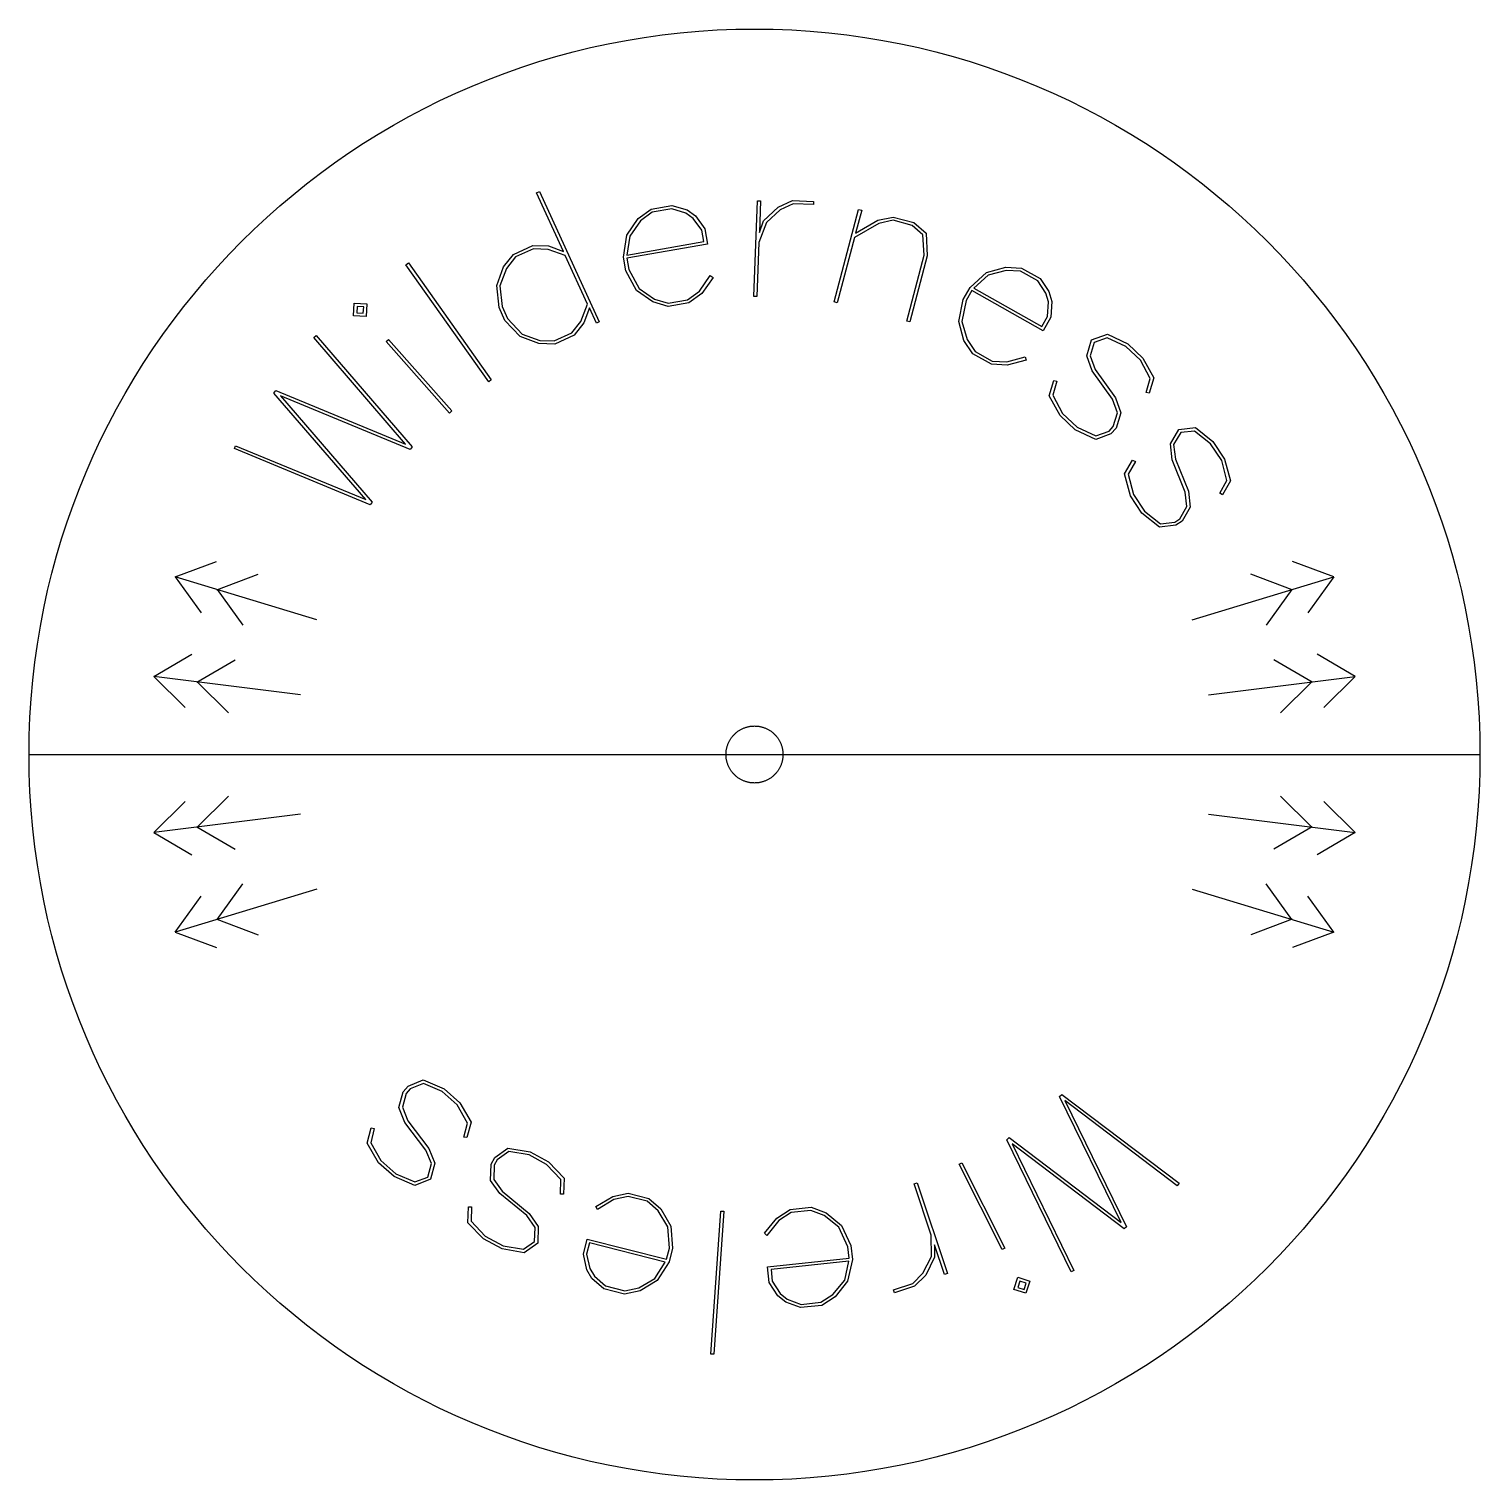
# Model space of a CAD drawing. Extents: x -395 to 418, y -217 to 240.
# Drawn here: x -114.6 to -30.6, y -121 to -37 of the extents above; entities that cross this region are included whole.
import ezdxf

# ---------------------------------------------------------------- set-up
doc = ezdxf.new("R2010")
doc.units = 0
doc.layers.add('DEFAULT', color=7, linetype='CONTINUOUS')

msp = doc.modelspace()

# ---------------------------------------------------------------- linework, layer by layer
at = {"layer": 'DEFAULT', "color": 5}
for p, q in [((-81.054, -37.85), (-80.024, -37.653)), ((-80.024, -37.653), (-78.986, -37.481)), ((-78.986, -37.481), (-77.939, -37.334)), ((-77.939, -37.334), (-76.884, -37.214)), ((-76.884, -37.214), (-75.821, -37.119)), ((-75.821, -37.119), (-74.751, -37.052)), ((-74.751, -37.052), (-73.674, -37.011)), ((-73.674, -37.011), (-72.59, -36.997)), ((-72.59, -36.997), (-71.505, -37.011)), ((-71.505, -37.011), (-70.428, -37.052)), ((-70.428, -37.052), (-69.358, -37.119)), ((-69.358, -37.119), (-68.295, -37.214)), ((-68.295, -37.214), (-67.24, -37.334)), ((-67.24, -37.334), (-66.193, -37.481)), ((-66.193, -37.481), (-65.155, -37.653)), ((-65.155, -37.653), (-64.125, -37.85)), ((-85.079, -38.885), (-84.088, -38.59)), ((-84.088, -38.59), (-83.086, -38.319)), ((-83.086, -38.319), (-82.075, -38.072)), ((-82.075, -38.072), (-81.054, -37.85)), ((-64.125, -37.85), (-63.104, -38.072)), ((-63.104, -38.072), (-62.093, -38.319)), ((-62.093, -38.319), (-61.091, -38.59)), ((-61.091, -38.59), (-60.1, -38.885)), ((-87.031, -39.546), (-86.06, -39.204)), ((-86.06, -39.204), (-85.079, -38.885)), ((-60.1, -38.885), (-59.119, -39.204)), ((-59.119, -39.204), (-58.149, -39.546)), ((-89.874, -40.707), (-88.938, -40.298)), ((-88.938, -40.298), (-87.99, -39.91)), ((-87.99, -39.91), (-87.031, -39.546)), ((-58.149, -39.546), (-57.189, -39.91)), ((-57.189, -39.91), (-56.241, -40.298)), ((-56.241, -40.298), (-55.305, -40.707)), ((-91.71, -41.592), (-90.798, -41.139)), ((-90.798, -41.139), (-89.874, -40.707)), ((-55.305, -40.707), (-54.381, -41.139)), ((-54.381, -41.139), (-53.469, -41.592)), ((-92.609, -42.066), (-91.71, -41.592)), ((-53.469, -41.592), (-52.57, -42.066)), ((-94.368, -43.077), (-93.495, -42.561)), ((-93.495, -42.561), (-92.609, -42.066)), ((-52.57, -42.066), (-51.684, -42.561)), ((-51.684, -42.561), (-50.811, -43.077)), ((-96.072, -44.17), (-95.227, -43.614)), ((-95.227, -43.614), (-94.368, -43.077)), ((-50.811, -43.077), (-49.952, -43.614)), ((-49.952, -43.614), (-49.107, -44.17)), ((-96.903, -44.746), (-96.072, -44.17)), ((-49.107, -44.17), (-48.276, -44.746)), ((-98.52, -45.955), (-97.719, -45.341)), ((-97.719, -45.341), (-96.903, -44.746)), ((-48.276, -44.746), (-47.46, -45.341)), ((-47.46, -45.341), (-46.659, -45.955)), ((-99.305, -46.588), (-98.52, -45.955)), ((-46.659, -45.955), (-45.874, -46.588)), ((-100.075, -47.239), (-99.305, -46.588)), ((-45.874, -46.588), (-45.104, -47.239)), ((-100.829, -47.908), (-100.075, -47.239)), ((-45.104, -47.239), (-44.35, -47.908)), ((-102.288, -49.298), (-101.567, -48.594)), ((-101.567, -48.594), (-100.829, -47.908)), ((-44.35, -47.908), (-43.612, -48.594)), ((-43.612, -48.594), (-42.891, -49.298)), ((-102.992, -50.019), (-102.288, -49.298)), ((-42.891, -49.298), (-42.187, -50.019)), ((-103.679, -50.757), (-102.992, -50.019)), ((-42.187, -50.019), (-41.5, -50.757)), ((-104.348, -51.511), (-103.679, -50.757)), ((-41.5, -50.757), (-40.831, -51.511)), ((-104.999, -52.281), (-104.348, -51.511)), ((-40.831, -51.511), (-40.18, -52.281)), ((-105.631, -53.067), (-104.999, -52.281)), ((-40.18, -52.281), (-39.548, -53.067)), ((-106.246, -53.868), (-105.631, -53.067)), ((-39.548, -53.067), (-38.933, -53.868)), ((-106.841, -54.684), (-106.246, -53.868)), ((-38.933, -53.868), (-38.338, -54.684)), ((-107.417, -55.514), (-106.841, -54.684)), ((-38.338, -54.684), (-37.762, -55.514)), ((-107.973, -56.359), (-107.417, -55.514)), ((-37.762, -55.514), (-37.206, -56.359)), ((-108.509, -57.218), (-107.973, -56.359)), ((-37.206, -56.359), (-36.67, -57.218)), ((-109.025, -58.091), (-108.509, -57.218)), ((-36.67, -57.218), (-36.154, -58.091)), ((-109.52, -58.977), (-109.025, -58.091)), ((-36.154, -58.091), (-35.659, -58.977)), ((-109.995, -59.876), (-109.52, -58.977)), ((-35.659, -58.977), (-35.184, -59.876)), ((-110.448, -60.788), (-109.995, -59.876)), ((-35.184, -59.876), (-34.731, -60.788)), ((-110.879, -61.712), (-110.448, -60.788)), ((-34.731, -60.788), (-34.3, -61.712)), ((-111.289, -62.649), (-110.879, -61.712)), ((-34.3, -61.712), (-33.89, -62.649)), ((-111.676, -63.597), (-111.289, -62.649)), ((-33.89, -62.649), (-33.503, -63.597)), ((-112.041, -64.556), (-111.676, -63.597)), ((-33.503, -63.597), (-33.138, -64.556)), ((-112.383, -65.526), (-112.041, -64.556)), ((-33.138, -64.556), (-32.796, -65.526)), ((-112.701, -66.507), (-112.383, -65.526)), ((-32.796, -65.526), (-32.478, -66.507)), ((-112.996, -67.499), (-112.701, -66.507)), ((-32.478, -66.507), (-32.183, -67.499)), ((-113.267, -68.501), (-112.996, -67.499)), ((-32.183, -67.499), (-31.912, -68.501)), ((-113.514, -69.512), (-113.267, -68.501)), ((-31.912, -68.501), (-31.665, -69.512)), ((-113.736, -70.533), (-113.514, -69.512)), ((-31.665, -69.512), (-31.443, -70.533)), ((-113.934, -71.562), (-113.736, -70.533)), ((-31.443, -70.533), (-31.246, -71.562)), ((-114.106, -72.601), (-113.934, -71.562)), ((-31.246, -71.562), (-31.073, -72.601)), ((-114.252, -73.648), (-114.106, -72.601)), ((-31.073, -72.601), (-30.927, -73.648)), ((-114.373, -74.703), (-114.252, -73.648)), ((-30.927, -73.648), (-30.806, -74.703)), ((-114.467, -75.765), (-114.373, -74.703)), ((-30.806, -74.703), (-30.712, -75.765)), ((-114.535, -76.836), (-114.467, -75.765)), ((-30.712, -75.765), (-30.644, -76.836)), ((-114.576, -77.913), (-114.535, -76.836)), ((-30.644, -76.836), (-30.603, -77.913)), ((-114.59, -78.997), (-114.576, -77.913)), ((-74.001, -78.141), (-73.98, -78.108)), ((-73.98, -78.108), (-73.958, -78.074)), ((-73.958, -78.074), (-73.935, -78.042)), ((-73.935, -78.042), (-73.912, -78.01)), ((-73.912, -78.01), (-73.888, -77.978)), ((-73.888, -77.978), (-73.863, -77.947)), ((-73.863, -77.947), (-73.837, -77.917)), ((-73.837, -77.917), (-73.811, -77.888)), ((-73.811, -77.888), (-73.784, -77.859)), ((-73.784, -77.859), (-73.756, -77.83)), ((-73.756, -77.83), (-73.728, -77.803)), ((-73.728, -77.803), (-73.699, -77.776)), ((-73.699, -77.776), (-73.669, -77.749)), ((-73.669, -77.749), (-73.639, -77.724)), ((-73.639, -77.724), (-73.608, -77.699)), ((-73.608, -77.699), (-73.577, -77.675)), ((-73.577, -77.675), (-73.545, -77.651)), ((-73.545, -77.651), (-73.512, -77.629)), ((-73.512, -77.629), (-73.479, -77.607)), ((-73.479, -77.607), (-73.445, -77.586)), ((-73.445, -77.586), (-73.411, -77.566)), ((-73.411, -77.566), (-73.376, -77.546)), ((-73.376, -77.546), (-73.341, -77.527)), ((-73.341, -77.527), (-73.305, -77.51)), ((-73.305, -77.51), (-73.269, -77.493)), ((-73.269, -77.493), (-73.232, -77.477)), ((-73.232, -77.477), (-73.195, -77.461)), ((-73.195, -77.461), (-73.157, -77.447)), ((-73.157, -77.447), (-73.119, -77.434)), ((-73.119, -77.434), (-73.08, -77.421)), ((-73.08, -77.421), (-73.041, -77.41)), ((-73.041, -77.41), (-73.002, -77.399)), ((-73.002, -77.399), (-72.962, -77.389)), ((-72.962, -77.389), (-72.922, -77.38)), ((-72.922, -77.38), (-72.882, -77.373)), ((-72.882, -77.373), (-72.841, -77.366)), ((-72.841, -77.366), (-72.8, -77.36)), ((-72.8, -77.36), (-72.758, -77.355)), ((-72.758, -77.355), (-72.716, -77.352)), ((-72.716, -77.352), (-72.674, -77.349)), ((-72.674, -77.349), (-72.632, -77.348)), ((-72.632, -77.348), (-72.59, -77.347)), ((-72.59, -77.347), (-72.547, -77.348)), ((-72.547, -77.348), (-72.505, -77.349)), ((-72.505, -77.349), (-72.463, -77.352)), ((-72.463, -77.352), (-72.421, -77.355)), ((-72.421, -77.355), (-72.379, -77.36)), ((-72.379, -77.36), (-72.338, -77.366)), ((-72.338, -77.366), (-72.297, -77.373)), ((-72.297, -77.373), (-72.257, -77.38)), ((-72.257, -77.38), (-72.217, -77.389)), ((-72.217, -77.389), (-72.177, -77.399)), ((-72.177, -77.399), (-72.138, -77.41)), ((-72.138, -77.41), (-72.099, -77.421)), ((-72.099, -77.421), (-72.06, -77.434)), ((-72.06, -77.434), (-72.022, -77.447)), ((-72.022, -77.447), (-71.985, -77.461)), ((-71.985, -77.461), (-71.947, -77.477)), ((-71.947, -77.477), (-71.91, -77.493)), ((-71.91, -77.493), (-71.874, -77.51)), ((-71.874, -77.51), (-71.838, -77.527)), ((-71.838, -77.527), (-71.803, -77.546)), ((-71.803, -77.546), (-71.768, -77.566)), ((-71.768, -77.566), (-71.734, -77.586)), ((-71.734, -77.586), (-71.7, -77.607)), ((-71.7, -77.607), (-71.667, -77.629)), ((-71.667, -77.629), (-71.634, -77.651)), ((-71.634, -77.651), (-71.602, -77.675)), ((-71.602, -77.675), (-71.571, -77.699)), ((-71.571, -77.699), (-71.54, -77.724)), ((-71.54, -77.724), (-71.51, -77.749)), ((-71.51, -77.749), (-71.48, -77.776)), ((-71.48, -77.776), (-71.451, -77.803)), ((-71.451, -77.803), (-71.423, -77.83)), ((-71.423, -77.83), (-71.395, -77.859)), ((-71.395, -77.859), (-71.368, -77.888)), ((-71.368, -77.888), (-71.342, -77.917)), ((-71.342, -77.917), (-71.316, -77.947)), ((-71.316, -77.947), (-71.291, -77.978)), ((-71.291, -77.978), (-71.267, -78.01)), ((-71.267, -78.01), (-71.244, -78.042)), ((-71.244, -78.042), (-71.221, -78.074)), ((-71.221, -78.074), (-71.199, -78.108)), ((-71.199, -78.108), (-71.178, -78.141)), ((-30.603, -77.913), (-30.59, -78.997)), ((-74.24, -78.997), (-74.239, -78.954)), ((-74.239, -78.954), (-74.237, -78.912)), ((-74.237, -78.912), (-74.235, -78.87)), ((-74.235, -78.87), (-74.231, -78.828)), ((-74.231, -78.828), (-74.226, -78.787)), ((-74.226, -78.787), (-74.221, -78.746)), ((-74.221, -78.746), (-74.214, -78.705)), ((-74.214, -78.705), (-74.206, -78.664)), ((-74.206, -78.664), (-74.197, -78.624)), ((-74.197, -78.624), (-74.188, -78.585)), ((-74.188, -78.585), (-74.177, -78.545)), ((-74.177, -78.545), (-74.165, -78.506)), ((-74.165, -78.506), (-74.153, -78.468)), ((-74.153, -78.468), (-74.139, -78.43)), ((-74.139, -78.43), (-74.125, -78.392)), ((-74.125, -78.392), (-74.11, -78.355)), ((-74.11, -78.355), (-74.094, -78.318)), ((-74.094, -78.318), (-74.077, -78.282)), ((-74.077, -78.282), (-74.059, -78.246)), ((-74.059, -78.246), (-74.04, -78.21)), ((-74.04, -78.21), (-74.021, -78.176)), ((-74.021, -78.176), (-74.001, -78.141)), ((-71.178, -78.141), (-71.158, -78.176)), ((-71.158, -78.176), (-71.139, -78.21)), ((-71.139, -78.21), (-71.12, -78.246)), ((-71.12, -78.246), (-71.102, -78.282)), ((-71.102, -78.282), (-71.085, -78.318)), ((-71.085, -78.318), (-71.069, -78.355)), ((-71.069, -78.355), (-71.054, -78.392)), ((-71.054, -78.392), (-71.04, -78.43)), ((-71.04, -78.43), (-71.026, -78.468)), ((-71.026, -78.468), (-71.014, -78.506)), ((-71.014, -78.506), (-71.002, -78.545)), ((-71.002, -78.545), (-70.991, -78.585)), ((-70.991, -78.585), (-70.982, -78.624)), ((-70.982, -78.624), (-70.973, -78.664)), ((-70.973, -78.664), (-70.965, -78.705)), ((-70.965, -78.705), (-70.959, -78.746)), ((-70.959, -78.746), (-70.953, -78.787)), ((-70.953, -78.787), (-70.948, -78.828)), ((-70.948, -78.828), (-70.944, -78.87)), ((-70.944, -78.87), (-70.942, -78.912)), ((-70.942, -78.912), (-70.94, -78.954)), ((-70.94, -78.954), (-70.94, -78.997)), ((-114.59, -78.997), (-30.59, -78.997)), ((-114.576, -80.081), (-114.59, -78.997)), ((-74.239, -79.04), (-74.24, -78.997)), ((-74.237, -79.082), (-74.239, -79.04)), ((-74.235, -79.124), (-74.237, -79.082)), ((-74.231, -79.166), (-74.235, -79.124)), ((-74.226, -79.207), (-74.231, -79.166)), ((-74.221, -79.248), (-74.226, -79.207)), ((-74.214, -79.289), (-74.221, -79.248)), ((-74.206, -79.33), (-74.214, -79.289)), ((-74.197, -79.37), (-74.206, -79.33)), ((-74.188, -79.409), (-74.197, -79.37)), ((-74.177, -79.449), (-74.188, -79.409)), ((-74.165, -79.488), (-74.177, -79.449)), ((-74.153, -79.526), (-74.165, -79.488)), ((-74.139, -79.564), (-74.153, -79.526)), ((-74.125, -79.602), (-74.139, -79.564)), ((-74.11, -79.639), (-74.125, -79.602)), ((-74.094, -79.676), (-74.11, -79.639)), ((-74.077, -79.712), (-74.094, -79.676)), ((-74.059, -79.748), (-74.077, -79.712)), ((-74.04, -79.783), (-74.059, -79.748)), ((-74.021, -79.818), (-74.04, -79.783)), ((-71.139, -79.783), (-71.158, -79.818)), ((-71.12, -79.748), (-71.139, -79.783)), ((-71.102, -79.712), (-71.12, -79.748)), ((-71.085, -79.676), (-71.102, -79.712)), ((-71.069, -79.639), (-71.085, -79.676)), ((-71.054, -79.602), (-71.069, -79.639)), ((-71.04, -79.564), (-71.054, -79.602)), ((-71.026, -79.526), (-71.04, -79.564)), ((-71.014, -79.488), (-71.026, -79.526)), ((-71.002, -79.449), (-71.014, -79.488)), ((-70.991, -79.409), (-71.002, -79.449)), ((-70.982, -79.37), (-70.991, -79.409)), ((-70.973, -79.33), (-70.982, -79.37)), ((-70.965, -79.289), (-70.973, -79.33)), ((-70.959, -79.248), (-70.965, -79.289)), ((-70.953, -79.207), (-70.959, -79.248)), ((-70.948, -79.166), (-70.953, -79.207)), ((-70.944, -79.124), (-70.948, -79.166)), ((-70.942, -79.082), (-70.944, -79.124)), ((-70.94, -79.04), (-70.942, -79.082)), ((-70.94, -78.997), (-70.94, -79.04)), ((-30.59, -78.997), (-30.603, -80.081)), ((-114.535, -81.158), (-114.576, -80.081)), ((-74.001, -79.853), (-74.021, -79.818)), ((-73.98, -79.886), (-74.001, -79.853)), ((-73.958, -79.92), (-73.98, -79.886)), ((-73.935, -79.952), (-73.958, -79.92)), ((-73.912, -79.984), (-73.935, -79.952)), ((-73.888, -80.016), (-73.912, -79.984)), ((-73.863, -80.047), (-73.888, -80.016)), ((-73.837, -80.077), (-73.863, -80.047)), ((-73.811, -80.106), (-73.837, -80.077)), ((-73.784, -80.135), (-73.811, -80.106)), ((-73.756, -80.164), (-73.784, -80.135)), ((-73.728, -80.191), (-73.756, -80.164)), ((-73.699, -80.218), (-73.728, -80.191)), ((-73.669, -80.245), (-73.699, -80.218)), ((-73.639, -80.27), (-73.669, -80.245)), ((-73.608, -80.295), (-73.639, -80.27)), ((-73.577, -80.319), (-73.608, -80.295)), ((-73.545, -80.343), (-73.577, -80.319)), ((-73.512, -80.365), (-73.545, -80.343)), ((-73.479, -80.387), (-73.512, -80.365)), ((-73.445, -80.408), (-73.479, -80.387)), ((-73.411, -80.428), (-73.445, -80.408)), ((-73.376, -80.448), (-73.411, -80.428)), ((-73.341, -80.466), (-73.376, -80.448)), ((-73.305, -80.484), (-73.341, -80.466)), ((-73.269, -80.501), (-73.305, -80.484)), ((-73.232, -80.517), (-73.269, -80.501)), ((-73.195, -80.533), (-73.232, -80.517)), ((-73.157, -80.547), (-73.195, -80.533)), ((-73.119, -80.56), (-73.157, -80.547)), ((-73.08, -80.573), (-73.119, -80.56)), ((-73.041, -80.584), (-73.08, -80.573)), ((-73.002, -80.595), (-73.041, -80.584)), ((-72.962, -80.605), (-73.002, -80.595)), ((-72.922, -80.613), (-72.962, -80.605)), ((-72.882, -80.621), (-72.922, -80.613)), ((-72.841, -80.628), (-72.882, -80.621)), ((-72.8, -80.634), (-72.841, -80.628)), ((-72.758, -80.638), (-72.8, -80.634)), ((-72.716, -80.642), (-72.758, -80.638)), ((-72.421, -80.638), (-72.463, -80.642)), ((-72.379, -80.634), (-72.421, -80.638)), ((-72.338, -80.628), (-72.379, -80.634)), ((-72.297, -80.621), (-72.338, -80.628)), ((-72.257, -80.613), (-72.297, -80.621)), ((-72.217, -80.605), (-72.257, -80.613)), ((-72.177, -80.595), (-72.217, -80.605)), ((-72.138, -80.584), (-72.177, -80.595)), ((-72.099, -80.573), (-72.138, -80.584)), ((-72.06, -80.56), (-72.099, -80.573)), ((-72.022, -80.547), (-72.06, -80.56)), ((-71.985, -80.533), (-72.022, -80.547)), ((-71.947, -80.517), (-71.985, -80.533)), ((-71.91, -80.501), (-71.947, -80.517)), ((-71.874, -80.484), (-71.91, -80.501)), ((-71.838, -80.466), (-71.874, -80.484)), ((-71.803, -80.448), (-71.838, -80.466)), ((-71.768, -80.428), (-71.803, -80.448)), ((-71.734, -80.408), (-71.768, -80.428)), ((-71.7, -80.387), (-71.734, -80.408)), ((-71.667, -80.365), (-71.7, -80.387)), ((-71.634, -80.343), (-71.667, -80.365)), ((-71.602, -80.319), (-71.634, -80.343)), ((-71.571, -80.295), (-71.602, -80.319)), ((-71.54, -80.27), (-71.571, -80.295)), ((-71.51, -80.245), (-71.54, -80.27)), ((-71.48, -80.218), (-71.51, -80.245)), ((-71.451, -80.191), (-71.48, -80.218)), ((-71.423, -80.164), (-71.451, -80.191)), ((-71.395, -80.135), (-71.423, -80.164)), ((-71.368, -80.106), (-71.395, -80.135)), ((-71.342, -80.077), (-71.368, -80.106)), ((-71.316, -80.047), (-71.342, -80.077)), ((-71.291, -80.016), (-71.316, -80.047)), ((-71.267, -79.984), (-71.291, -80.016)), ((-71.244, -79.952), (-71.267, -79.984)), ((-71.221, -79.92), (-71.244, -79.952)), ((-71.199, -79.886), (-71.221, -79.92)), ((-71.178, -79.853), (-71.199, -79.886)), ((-71.158, -79.818), (-71.178, -79.853)), ((-30.603, -80.081), (-30.644, -81.158)), ((-114.467, -82.228), (-114.535, -81.158)), ((-72.674, -80.645), (-72.716, -80.642)), ((-72.632, -80.646), (-72.674, -80.645)), ((-72.59, -80.647), (-72.632, -80.646)), ((-72.547, -80.646), (-72.59, -80.647)), ((-72.505, -80.645), (-72.547, -80.646)), ((-72.463, -80.642), (-72.505, -80.645)), ((-30.644, -81.158), (-30.712, -82.228)), ((-114.373, -83.291), (-114.467, -82.228)), ((-30.712, -82.228), (-30.806, -83.291)), ((-114.252, -84.346), (-114.373, -83.291)), ((-30.806, -83.291), (-30.927, -84.346)), ((-114.106, -85.393), (-114.252, -84.346)), ((-30.927, -84.346), (-31.073, -85.393)), ((-113.934, -86.432), (-114.106, -85.393)), ((-31.073, -85.393), (-31.246, -86.432)), ((-113.736, -87.461), (-113.934, -86.432)), ((-31.246, -86.432), (-31.443, -87.461)), ((-113.514, -88.482), (-113.736, -87.461)), ((-31.443, -87.461), (-31.665, -88.482)), ((-113.267, -89.493), (-113.514, -88.482)), ((-31.665, -88.482), (-31.912, -89.493)), ((-112.996, -90.495), (-113.267, -89.493)), ((-31.912, -89.493), (-32.183, -90.495)), ((-112.701, -91.486), (-112.996, -90.495)), ((-32.183, -90.495), (-32.478, -91.486)), ((-112.383, -92.468), (-112.701, -91.486)), ((-32.478, -91.486), (-32.796, -92.468)), ((-112.041, -93.438), (-112.383, -92.468)), ((-32.796, -92.468), (-33.138, -93.438)), ((-111.676, -94.397), (-112.041, -93.438)), ((-33.138, -93.438), (-33.503, -94.397)), ((-111.289, -95.345), (-111.676, -94.397)), ((-33.503, -94.397), (-33.89, -95.345)), ((-110.879, -96.282), (-111.289, -95.345)), ((-33.89, -95.345), (-34.3, -96.282)), ((-110.448, -97.206), (-110.879, -96.282)), ((-34.3, -96.282), (-34.731, -97.206)), ((-109.995, -98.118), (-110.448, -97.206)), ((-34.731, -97.206), (-35.184, -98.118)), ((-109.52, -99.017), (-109.995, -98.118)), ((-35.184, -98.118), (-35.659, -99.017)), ((-109.025, -99.903), (-109.52, -99.017)), ((-35.659, -99.017), (-36.154, -99.903)), ((-108.509, -100.775), (-109.025, -99.903)), ((-36.154, -99.903), (-36.67, -100.775)), ((-107.973, -101.635), (-108.509, -100.775)), ((-36.67, -100.775), (-37.206, -101.635)), ((-107.417, -102.48), (-107.973, -101.635)), ((-37.206, -101.635), (-37.762, -102.48)), ((-106.841, -103.31), (-107.417, -102.48)), ((-37.762, -102.48), (-38.338, -103.31)), ((-106.246, -104.126), (-106.841, -103.31)), ((-38.338, -103.31), (-38.933, -104.126)), ((-105.631, -104.927), (-106.246, -104.126)), ((-38.933, -104.126), (-39.548, -104.927)), ((-104.999, -105.713), (-105.631, -104.927)), ((-39.548, -104.927), (-40.18, -105.713)), ((-104.348, -106.483), (-104.999, -105.713)), ((-40.18, -105.713), (-40.831, -106.483)), ((-103.679, -107.237), (-104.348, -106.483)), ((-40.831, -106.483), (-41.5, -107.237)), ((-102.992, -107.974), (-103.679, -107.237)), ((-41.5, -107.237), (-42.187, -107.974)), ((-102.288, -108.695), (-102.992, -107.974)), ((-42.187, -107.974), (-42.891, -108.695)), ((-101.567, -109.399), (-102.288, -108.695)), ((-42.891, -108.695), (-43.612, -109.399)), ((-100.829, -110.086), (-101.567, -109.399)), ((-43.612, -109.399), (-44.35, -110.086)), ((-100.075, -110.755), (-100.829, -110.086)), ((-99.305, -111.406), (-100.075, -110.755)), ((-45.104, -110.755), (-45.874, -111.406)), ((-44.35, -110.086), (-45.104, -110.755)), ((-98.52, -112.039), (-99.305, -111.406)), ((-45.874, -111.406), (-46.659, -112.039)), ((-97.719, -112.653), (-98.52, -112.039)), ((-46.659, -112.039), (-47.46, -112.653)), ((-96.903, -113.248), (-97.719, -112.653)), ((-96.072, -113.824), (-96.903, -113.248)), ((-48.276, -113.248), (-49.107, -113.824)), ((-47.46, -112.653), (-48.276, -113.248)), ((-95.227, -114.38), (-96.072, -113.824)), ((-49.107, -113.824), (-49.952, -114.38)), ((-94.368, -114.916), (-95.227, -114.38)), ((-93.495, -115.432), (-94.368, -114.916)), ((-50.811, -114.916), (-51.684, -115.432)), ((-49.952, -114.38), (-50.811, -114.916)), ((-92.609, -115.928), (-93.495, -115.432)), ((-51.684, -115.432), (-52.57, -115.928)), ((-91.71, -116.402), (-92.609, -115.928)), ((-90.798, -116.855), (-91.71, -116.402)), ((-53.469, -116.402), (-54.381, -116.855)), ((-52.57, -115.928), (-53.469, -116.402)), ((-89.874, -117.287), (-90.798, -116.855)), ((-88.938, -117.696), (-89.874, -117.287)), ((-55.305, -117.287), (-56.241, -117.696)), ((-54.381, -116.855), (-55.305, -117.287)), ((-87.99, -118.084), (-88.938, -117.696)), ((-87.031, -118.448), (-87.99, -118.084)), ((-57.189, -118.084), (-58.149, -118.448)), ((-56.241, -117.696), (-57.189, -118.084)), ((-86.06, -118.79), (-87.031, -118.448)), ((-85.079, -119.109), (-86.06, -118.79)), ((-84.088, -119.404), (-85.079, -119.109)), ((-60.1, -119.109), (-61.091, -119.404)), ((-59.119, -118.79), (-60.1, -119.109)), ((-58.149, -118.448), (-59.119, -118.79)), ((-83.086, -119.675), (-84.088, -119.404)), ((-82.075, -119.921), (-83.086, -119.675)), ((-81.054, -120.144), (-82.075, -119.921)), ((-63.104, -119.921), (-64.125, -120.144)), ((-62.093, -119.675), (-63.104, -119.921)), ((-61.091, -119.404), (-62.093, -119.675)), ((-80.024, -120.341), (-81.054, -120.144)), ((-78.986, -120.513), (-80.024, -120.341)), ((-77.939, -120.66), (-78.986, -120.513)), ((-76.884, -120.78), (-77.939, -120.66)), ((-75.821, -120.875), (-76.884, -120.78)), ((-74.751, -120.942), (-75.821, -120.875)), ((-73.674, -120.983), (-74.751, -120.942)), ((-70.428, -120.942), (-71.505, -120.983)), ((-69.358, -120.875), (-70.428, -120.942)), ((-68.295, -120.78), (-69.358, -120.875)), ((-67.24, -120.66), (-68.295, -120.78)), ((-66.193, -120.513), (-67.24, -120.66)), ((-65.155, -120.341), (-66.193, -120.513)), ((-64.125, -120.144), (-65.155, -120.341)), ((-72.59, -120.997), (-73.674, -120.983)), ((-71.505, -120.983), (-72.59, -120.997))]:
    msp.add_line(p, q, dxfattribs=at)
at = {"layer": 'DEFAULT', "color": 1}
for p, q in [((-85.205, -46.488), (-85.039, -46.412)), ((-83.646, -49.884), (-85.205, -46.488)), ((-85.039, -46.412), (-81.577, -53.957)), ((-72.631, -52.475), (-72.422, -46.945)), ((-72.422, -46.945), (-72.24, -46.951)), ((-72.24, -46.951), (-72.309, -48.769)), ((-71.217, -47.305), (-70.38, -46.934)), ((-70.38, -46.934), (-69.169, -46.979)), ((-69.169, -46.979), (-69.175, -47.161)), ((-79.325, -47.971), (-78.581, -47.432)), ((-78.52, -47.607), (-79.181, -48.105)), ((-78.581, -47.432), (-77.37, -47.22)), ((-77.38, -47.406), (-78.52, -47.607)), ((-76.562, -47.661), (-77.38, -47.406)), ((-77.37, -47.22), (-76.492, -47.474)), ((-76.135, -47.961), (-76.562, -47.661)), ((-76.492, -47.474), (-76.006, -47.815)), ((-76.006, -47.815), (-75.462, -48.559)), ((-72.063, -48.1), (-71.217, -47.305)), ((-71.108, -47.467), (-71.903, -48.192)), ((-70.345, -47.117), (-71.108, -47.467)), ((-69.175, -47.161), (-70.345, -47.117)), ((-67.98, -52.796), (-66.561, -47.447)), ((-66.385, -47.493), (-66.736, -48.815)), ((-66.561, -47.447), (-66.385, -47.493)), ((-79.981, -48.926), (-79.325, -47.971)), ((-79.181, -48.105), (-79.813, -48.984)), ((-75.633, -48.636), (-76.135, -47.961)), ((-75.516, -49.301), (-75.633, -48.636)), ((-75.462, -48.559), (-75.306, -49.449)), ((-71.903, -48.192), (-72.331, -49.357)), ((-72.309, -48.769), (-72.063, -48.1)), ((-65.389, -48.247), (-66.8, -49.057)), ((-66.736, -48.815), (-65.459, -48.064)), ((-65.459, -48.064), (-64.562, -47.886)), ((-64.568, -48.072), (-65.389, -48.247)), ((-63.456, -48.367), (-64.568, -48.072)), ((-64.562, -47.886), (-63.368, -48.202)), ((-62.842, -48.915), (-63.456, -48.367)), ((-63.368, -48.202), (-62.659, -48.818)), ((-86.538, -50.047), (-85.42, -49.534)), ((-85.42, -49.534), (-84.506, -49.557)), ((-84.506, -49.557), (-83.646, -49.884)), ((-80.172, -50.196), (-79.981, -48.926)), ((-75.306, -49.449), (-79.975, -50.268)), ((-79.813, -48.984), (-79.974, -50.083)), ((-79.974, -50.083), (-75.516, -49.301)), ((-72.331, -49.357), (-72.449, -52.482)), ((-66.8, -49.057), (-67.804, -52.843)), ((-62.763, -50.091), (-62.842, -48.915)), ((-62.659, -48.818), (-62.584, -50.127)), ((-87.121, -50.757), (-86.538, -50.047)), ((-86.42, -50.193), (-86.947, -50.856)), ((-85.383, -49.717), (-86.42, -50.193)), ((-84.527, -49.755), (-85.383, -49.717)), ((-83.541, -50.113), (-84.527, -49.755)), ((-82.254, -52.917), (-83.541, -50.113)), ((-80.031, -51), (-80.172, -50.196)), ((-79.975, -50.268), (-79.86, -50.923)), ((-63.776, -53.911), (-62.763, -50.091)), ((-62.584, -50.127), (-63.601, -53.958)), ((-92.778, -50.646), (-92.63, -50.541)), ((-87.976, -57.418), (-92.778, -50.646)), ((-92.63, -50.541), (-87.828, -57.312)), ((-87.513, -51.847), (-87.121, -50.757)), ((-86.947, -50.856), (-87.337, -51.859)), ((-79.419, -52.129), (-80.031, -51)), ((-79.86, -50.923), (-79.273, -52.016)), ((-60.113, -51.954), (-59.157, -51.095)), ((-59.157, -51.095), (-58.045, -50.776)), ((-58.018, -50.971), (-59.065, -51.247)), ((-58.045, -50.776), (-57.127, -50.834)), ((-57.191, -51.007), (-58.018, -50.971)), ((-56.184, -51.578), (-57.191, -51.007)), ((-57.127, -50.834), (-56.057, -51.44)), ((-87.375, -53.124), (-87.513, -51.847)), ((-87.337, -51.859), (-87.206, -53.056)), ((-79.273, -52.016), (-78.38, -52.632)), ((-75.781, -52.168), (-75.15, -51.263)), ((-74.99, -51.375), (-75.645, -52.301)), ((-75.15, -51.263), (-74.99, -51.375)), ((-60.515, -52.664), (-60.113, -51.954)), ((-59.065, -51.247), (-59.888, -51.993)), ((-59.888, -51.993), (-55.951, -54.225)), ((-55.715, -52.294), (-56.184, -51.578)), ((-56.057, -51.44), (-55.542, -52.195)), ((-95.804, -53.598), (-95.76, -52.866)), ((-95.76, -52.866), (-95.028, -52.91)), ((-95.028, -52.91), (-95.072, -53.642)), ((-82.638, -53.931), (-82.254, -52.917)), ((-78.479, -52.798), (-79.419, -52.129)), ((-77.594, -53.057), (-78.479, -52.798)), ((-78.38, -52.632), (-77.584, -52.871)), ((-76.384, -52.845), (-77.594, -53.057)), ((-77.584, -52.871), (-76.459, -52.673)), ((-76.459, -52.673), (-75.781, -52.168)), ((-75.645, -52.301), (-76.384, -52.845)), ((-72.449, -52.482), (-72.631, -52.475)), ((-67.804, -52.843), (-67.98, -52.796)), ((-60.761, -53.925), (-60.515, -52.664)), ((-60.334, -52.713), (-60.577, -53.93)), ((-60.006, -52.135), (-60.334, -52.713)), ((-55.883, -54.473), (-60.006, -52.135)), ((-55.575, -52.797), (-55.715, -52.294)), ((-55.618, -53.638), (-55.575, -52.797)), ((-55.542, -52.195), (-55.384, -52.766)), ((-55.384, -52.766), (-55.437, -53.687)), ((-95.072, -53.642), (-95.804, -53.598)), ((-95.594, -53.053), (-95.617, -53.433)), ((-95.617, -53.433), (-95.237, -53.456)), ((-95.214, -53.076), (-95.594, -53.053)), ((-95.237, -53.456), (-95.214, -53.076)), ((-87.035, -53.865), (-87.375, -53.124)), ((-87.206, -53.056), (-86.889, -53.747)), ((-86.889, -53.747), (-86.044, -54.656)), ((-82.149, -53.146), (-82.462, -54.011)), ((-81.743, -54.032), (-82.149, -53.146)), ((-55.951, -54.225), (-55.618, -53.638)), ((-55.437, -53.687), (-55.883, -54.473)), ((-86.156, -54.802), (-87.035, -53.865)), ((-84.193, -55.054), (-83.164, -54.582)), ((-83.164, -54.582), (-82.638, -53.931)), ((-82.462, -54.011), (-83.038, -54.724)), ((-81.577, -53.957), (-81.743, -54.032)), ((-63.601, -53.958), (-63.776, -53.911)), ((-60.462, -55.039), (-60.761, -53.925)), ((-60.577, -53.93), (-60.279, -54.974)), ((-98.11, -54.854), (-97.971, -54.736)), ((-92.787, -61.027), (-98.11, -54.854)), ((-97.971, -54.736), (-92.413, -61.182)), ((-93.913, -55.089), (-93.777, -54.968)), ((-90.239, -59.228), (-93.913, -55.089)), ((-93.777, -54.968), (-90.103, -59.107)), ((-85.077, -55.211), (-86.156, -54.802)), ((-86.044, -54.656), (-85.024, -55.025)), ((-84.156, -55.237), (-85.077, -55.211)), ((-85.024, -55.025), (-84.193, -55.054)), ((-83.038, -54.724), (-84.156, -55.237)), ((-59.944, -55.801), (-60.462, -55.039)), ((-60.279, -54.974), (-59.817, -55.664)), ((-53.349, -55.921), (-53.071, -55)), ((-52.917, -55.138), (-53.157, -55.916)), ((-53.071, -55), (-52.161, -54.662)), ((-52.173, -54.873), (-52.917, -55.138)), ((-51.086, -55.373), (-52.173, -54.873)), ((-52.161, -54.662), (-50.983, -55.22)), ((-50.237, -56.173), (-51.086, -55.373)), ((-50.983, -55.22), (-50.105, -56.048)), ((-58.874, -56.408), (-59.944, -55.801)), ((-59.817, -55.664), (-58.824, -56.227)), ((-58.824, -56.227), (-57.979, -56.269)), ((-57.979, -56.269), (-56.916, -55.972)), ((-56.864, -56.16), (-57.959, -56.458)), ((-56.916, -55.972), (-56.864, -56.16)), ((-53.039, -56.789), (-53.349, -55.921)), ((-53.157, -55.916), (-52.865, -56.701)), ((-49.685, -57.225), (-50.237, -56.173)), ((-50.105, -56.048), (-49.474, -57.196)), ((-57.959, -56.458), (-58.874, -56.408)), ((-51.87, -58.429), (-53.039, -56.789)), ((-52.865, -56.701), (-51.695, -58.342)), ((-100.409, -58.075), (-100.299, -57.923)), ((-100.299, -57.923), (-92.787, -61.027)), ((-87.828, -57.312), (-87.976, -57.418)), ((-55.523, -58.227), (-55.257, -57.349)), ((-55.084, -57.388), (-55.323, -58.192)), ((-55.257, -57.349), (-55.084, -57.388)), ((-49.911, -58.035), (-49.685, -57.225)), ((-49.474, -57.196), (-49.741, -58.081)), ((-95.098, -64.228), (-100.409, -58.075)), ((-92.523, -61.333), (-100.037, -58.228)), ((-100.037, -58.228), (-94.724, -64.382)), ((-54.901, -59.375), (-55.523, -58.227)), ((-55.323, -58.192), (-54.755, -59.262)), ((-51.579, -59.219), (-51.87, -58.429)), ((-51.695, -58.342), (-51.38, -59.215)), ((-49.741, -58.081), (-49.911, -58.035)), ((-90.103, -59.107), (-90.239, -59.228)), ((-54.022, -60.203), (-54.901, -59.375)), ((-54.755, -59.262), (-53.913, -60.056)), ((-51.817, -60.017), (-51.579, -59.219)), ((-51.38, -59.215), (-51.654, -60.109)), ((-52.836, -60.761), (-54.022, -60.203)), ((-53.913, -60.056), (-52.833, -60.551)), ((-51.957, -60.43), (-52.836, -60.761)), ((-52.833, -60.551), (-52.055, -60.27)), ((-52.055, -60.27), (-51.817, -60.017)), ((-51.654, -60.109), (-51.957, -60.43)), ((-48.513, -61.019), (-48.03, -60.188)), ((-47.912, -60.357), (-48.326, -61.058)), ((-48.03, -60.188), (-47.066, -60.069)), ((-47.126, -60.271), (-47.912, -60.357)), ((-46.185, -61.009), (-47.126, -60.271)), ((-47.066, -60.069), (-46.049, -60.884)), ((-102.701, -61.288), (-102.636, -61.124)), ((-94.833, -64.534), (-102.701, -61.288)), ((-102.636, -61.124), (-95.098, -64.228)), ((-92.413, -61.182), (-92.523, -61.333)), ((-48.412, -61.935), (-48.513, -61.019)), ((-48.326, -61.058), (-48.223, -61.89)), ((-45.544, -61.985), (-46.185, -61.009)), ((-46.049, -60.884), (-45.387, -61.894)), ((-51.162, -62.758), (-50.7, -61.966)), ((-50.541, -62.044), (-50.959, -62.771)), ((-50.7, -61.966), (-50.541, -62.044)), ((-47.655, -63.801), (-48.412, -61.935)), ((-48.223, -61.89), (-47.465, -63.757)), ((-45.25, -63.136), (-45.544, -61.985)), ((-45.387, -61.894), (-45.039, -63.156)), ((-50.823, -64.019), (-51.162, -62.758)), ((-50.959, -62.771), (-50.655, -63.943)), ((-47.555, -64.637), (-47.655, -63.801)), ((-47.465, -63.757), (-47.361, -64.679)), ((-45.658, -63.871), (-45.25, -63.136)), ((-45.039, -63.156), (-45.503, -63.955)), ((-94.724, -64.382), (-94.833, -64.534)), ((-50.16, -65.028), (-50.823, -64.019)), ((-50.655, -63.943), (-50.019, -64.911)), ((-47.972, -65.358), (-47.555, -64.637)), ((-47.361, -64.679), (-47.834, -65.486)), ((-45.503, -63.955), (-45.658, -63.871)), ((-49.135, -65.845), (-50.16, -65.028)), ((-50.019, -64.911), (-49.084, -65.642)), ((-48.262, -65.549), (-47.972, -65.358)), ((-47.834, -65.486), (-48.203, -65.728)), ((-48.203, -65.728), (-49.135, -65.845)), ((-49.084, -65.642), (-48.262, -65.549)), ((-106.123, -68.716), (-103.733, -67.817)), ((-39.056, -68.716), (-41.446, -67.817)), ((-106.123, -68.716), (-104.633, -70.79)), ((-97.92, -71.2), (-106.123, -68.716)), ((-103.708, -69.457), (-101.318, -68.557)), ((-47.259, -71.2), (-39.056, -68.716)), ((-41.471, -69.457), (-43.861, -68.557)), ((-39.056, -68.716), (-40.546, -70.79)), ((-103.703, -69.44), (-102.213, -71.514)), ((-41.476, -69.44), (-42.966, -71.514)), ((-107.371, -74.476), (-105.165, -73.189)), ((-104.866, -74.801), (-102.66, -73.514)), ((-40.313, -74.801), (-42.519, -73.514)), ((-37.808, -74.476), (-40.014, -73.189)), ((-98.868, -75.551), (-107.371, -74.476)), ((-107.371, -74.476), (-105.555, -76.271)), ((-46.311, -75.551), (-37.808, -74.476)), ((-37.808, -74.476), (-39.624, -76.271)), ((-104.864, -74.784), (-103.048, -76.579)), ((-40.315, -74.784), (-42.131, -76.579)), ((-104.864, -83.21), (-103.048, -81.415)), ((-40.315, -83.21), (-42.131, -81.415)), ((-107.371, -83.518), (-105.555, -81.723)), ((-37.808, -83.518), (-39.624, -81.723)), ((-98.868, -82.443), (-107.371, -83.518)), ((-46.311, -82.443), (-37.808, -83.518)), ((-107.371, -83.518), (-105.165, -84.805)), ((-104.866, -83.193), (-102.66, -84.479)), ((-40.313, -83.193), (-42.519, -84.479)), ((-37.808, -83.518), (-40.014, -84.805)), ((-103.703, -88.554), (-102.213, -86.48)), ((-41.476, -88.554), (-42.966, -86.48)), ((-97.92, -86.794), (-106.123, -89.278)), ((-106.123, -89.278), (-104.633, -87.204)), ((-47.259, -86.794), (-39.056, -89.278)), ((-39.056, -89.278), (-40.546, -87.204)), ((-103.708, -88.537), (-101.318, -89.437)), ((-41.471, -88.537), (-43.861, -89.437)), ((-106.123, -89.278), (-103.733, -90.177)), ((-39.056, -89.278), (-41.446, -90.177)), ((-92.925, -98.528), (-92.632, -98.198)), ((-92.632, -98.198), (-91.763, -97.84)), ((-91.76, -98.05), (-92.529, -98.355)), ((-91.763, -97.84), (-90.561, -98.362)), ((-90.666, -98.512), (-91.76, -98.05)), ((-93.171, -99.43), (-92.925, -98.528)), ((-92.759, -98.615), (-92.973, -99.42)), ((-92.529, -98.355), (-92.759, -98.615)), ((-89.8, -99.279), (-90.666, -98.512)), ((-90.561, -98.362), (-89.657, -99.163)), ((-54.937, -98.792), (-54.793, -98.673)), ((-51.369, -106.097), (-54.937, -98.792)), ((-54.793, -98.673), (-48.013, -103.818)), ((-48.118, -103.96), (-54.615, -99.037)), ((-54.615, -99.037), (-51.048, -106.34)), ((-92.83, -100.293), (-93.171, -99.43)), ((-92.973, -99.42), (-92.658, -100.2)), ((-89.199, -100.332), (-89.8, -99.279)), ((-89.657, -99.163), (-89, -100.291)), ((-95.014, -101.507), (-94.775, -100.614)), ((-94.603, -100.655), (-94.805, -101.471)), ((-94.775, -100.614), (-94.603, -100.655)), ((-91.61, -101.897), (-92.83, -100.293)), ((-92.658, -100.2), (-91.439, -101.804)), ((-89.413, -101.142), (-89.199, -100.332)), ((-89, -100.291), (-89.24, -101.176)), ((-94.349, -102.635), (-95.014, -101.507)), ((-94.805, -101.471), (-94.22, -102.505)), ((-89.24, -101.176), (-89.413, -101.142)), ((-57.987, -101.298), (-57.843, -101.179)), ((-54.257, -108.947), (-57.987, -101.298)), ((-57.843, -101.179), (-51.369, -106.097)), ((-51.193, -106.459), (-57.665, -101.543)), ((-57.665, -101.543), (-54.093, -108.869)), ((-91.294, -102.673), (-91.61, -101.897)), ((-91.439, -101.804), (-91.103, -102.662)), ((-87.837, -102.719), (-87.629, -102.33)), ((-87.492, -102.459), (-87.656, -102.765)), ((-87.629, -102.33), (-86.866, -101.781)), ((-86.814, -101.984), (-87.492, -102.459)), ((-86.866, -101.781), (-85.575, -102.009)), ((-85.643, -102.179), (-86.814, -101.984)), ((-84.623, -102.726), (-85.643, -102.179)), ((-85.575, -102.009), (-84.511, -102.579)), ((-93.446, -103.436), (-94.349, -102.635)), ((-94.22, -102.505), (-93.348, -103.28)), ((-93.348, -103.28), (-92.246, -103.746)), ((-91.51, -103.458), (-91.294, -102.673)), ((-91.103, -102.662), (-91.351, -103.591)), ((-87.868, -103.653), (-87.837, -102.719)), ((-87.656, -102.765), (-87.677, -103.598)), ((-83.795, -103.61), (-84.623, -102.726)), ((-84.511, -102.579), (-83.61, -103.524)), ((-60.747, -102.71), (-60.585, -102.628)), ((-58.254, -107.651), (-60.747, -102.71)), ((-60.585, -102.628), (-58.092, -107.569)), ((-92.251, -103.957), (-93.446, -103.436)), ((-91.351, -103.591), (-92.251, -103.957)), ((-92.246, -103.746), (-91.51, -103.458)), ((-87.335, -104.413), (-87.868, -103.653)), ((-87.677, -103.598), (-87.189, -104.284)), ((-83.815, -104.448), (-83.795, -103.61)), ((-83.61, -103.524), (-83.638, -104.441)), ((-63.346, -103.856), (-63.174, -103.798)), ((-62.357, -106.822), (-63.346, -103.856)), ((-63.174, -103.798), (-61.422, -109.048)), ((-48.013, -103.818), (-48.118, -103.96)), ((-85.777, -105.692), (-87.335, -104.413)), ((-87.189, -104.284), (-85.633, -105.561)), ((-83.638, -104.441), (-83.815, -104.448)), ((-81.773, -105.167), (-80.796, -104.59)), ((-80.726, -104.767), (-81.673, -105.334)), ((-80.796, -104.59), (-79.899, -104.397)), ((-79.9, -104.584), (-80.726, -104.767)), ((-78.794, -104.865), (-79.9, -104.584)), ((-79.899, -104.397), (-78.708, -104.7)), ((-78.165, -105.409), (-78.794, -104.865)), ((-78.708, -104.7), (-78.007, -105.298)), ((-89.179, -106.101), (-89.153, -105.177)), ((-89.153, -105.177), (-88.977, -105.177)), ((-88.977, -105.177), (-88.984, -106.018)), ((-85.29, -106.373), (-85.777, -105.692)), ((-85.633, -105.561), (-85.106, -106.318)), ((-81.673, -105.334), (-81.773, -105.167)), ((-77.603, -106.337), (-78.165, -105.409)), ((-78.007, -105.298), (-77.424, -106.294)), ((-75.125, -113.707), (-74.548, -105.426)), ((-74.366, -105.438), (-74.944, -113.72)), ((-74.548, -105.426), (-74.366, -105.438)), ((-72.018, -106.717), (-71.304, -105.836)), ((-71.304, -105.836), (-70.531, -105.342)), ((-70.466, -105.518), (-71.177, -105.977)), ((-70.531, -105.342), (-69.309, -105.21)), ((-69.331, -105.396), (-70.466, -105.518)), ((-68.553, -105.686), (-69.331, -105.396)), ((-69.309, -105.21), (-68.443, -105.527)), ((-67.702, -106.36), (-68.553, -105.686)), ((-68.443, -105.527), (-67.549, -106.257)), ((-88.271, -107.044), (-89.179, -106.101)), ((-88.984, -106.018), (-88.176, -106.888)), ((-85.318, -107.187), (-85.29, -106.373)), ((-85.106, -106.318), (-85.133, -107.279)), ((-77.516, -107.575), (-77.603, -106.337)), ((-77.424, -106.294), (-77.328, -107.575)), ((-71.177, -105.977), (-71.866, -106.839)), ((-67.189, -107.49), (-67.702, -106.36)), ((-67.549, -106.257), (-67.013, -107.424)), ((-51.048, -106.34), (-51.193, -106.459)), ((-87.206, -107.613), (-88.271, -107.044)), ((-88.176, -106.888), (-87.147, -107.439)), ((-87.147, -107.439), (-85.967, -107.638)), ((-85.967, -107.638), (-85.318, -107.187)), ((-85.133, -107.279), (-85.923, -107.844)), ((-82.497, -107.929), (-82.274, -107.053)), ((-82.143, -107.274), (-82.309, -107.928)), ((-82.274, -107.053), (-77.68, -108.219)), ((-77.756, -108.388), (-82.143, -107.274)), ((-71.866, -106.839), (-72.018, -106.717)), ((-67.117, -108.151), (-67.189, -107.49)), ((-67.013, -107.424), (-66.925, -108.235)), ((-62.347, -108.064), (-62.357, -106.822)), ((-61.595, -109.106), (-62.171, -107.38)), ((-62.171, -107.38), (-62.165, -108.093)), ((-85.923, -107.844), (-87.206, -107.613)), ((-82.305, -108.831), (-82.497, -107.929)), ((-82.309, -107.928), (-82.128, -108.75)), ((-77.68, -108.219), (-77.516, -107.575)), ((-77.328, -107.575), (-77.529, -108.366)), ((-71.83, -108.659), (-67.117, -108.151)), ((-67.131, -108.335), (-71.63, -108.821)), ((-67.364, -109.421), (-67.131, -108.335)), ((-66.925, -108.235), (-67.2, -109.49)), ((-62.836, -109.022), (-62.347, -108.064)), ((-62.165, -108.093), (-62.677, -109.136)), ((-58.092, -107.569), (-58.254, -107.651)), ((-82.002, -109.34), (-82.305, -108.831)), ((-82.128, -108.75), (-81.861, -109.199)), ((-81.861, -109.199), (-81.219, -109.766)), ((-78.354, -109.324), (-77.756, -108.388)), ((-77.529, -108.366), (-78.224, -109.446)), ((-71.733, -109.558), (-71.83, -108.659)), ((-71.63, -108.821), (-71.558, -109.492)), ((-63.427, -109.618), (-62.836, -109.022)), ((-62.677, -109.136), (-63.329, -109.777)), ((-61.422, -109.048), (-61.595, -109.106)), ((-54.093, -108.869), (-54.257, -108.947)), ((-81.305, -109.932), (-82.002, -109.34)), ((-80.114, -110.235), (-81.305, -109.932)), ((-81.219, -109.766), (-80.097, -110.051)), ((-80.097, -110.051), (-79.29, -109.867)), ((-79.29, -109.867), (-78.354, -109.324)), ((-78.224, -109.446), (-79.213, -110.048)), ((-71.239, -110.336), (-71.733, -109.558)), ((-71.558, -109.492), (-71.102, -110.199)), ((-68.052, -110.256), (-67.364, -109.421)), ((-67.2, -109.49), (-67.917, -110.399)), ((-64.537, -109.989), (-63.427, -109.618)), ((-64.479, -110.161), (-64.537, -109.989)), ((-63.329, -109.777), (-64.479, -110.161)), ((-57.571, -109.961), (-57.341, -109.264)), ((-56.874, -110.19), (-57.571, -109.961)), ((-57.229, -109.486), (-57.349, -109.848)), ((-57.349, -109.848), (-56.987, -109.967)), ((-57.341, -109.264), (-56.645, -109.494)), ((-56.868, -109.605), (-57.229, -109.486)), ((-56.987, -109.967), (-56.868, -109.605)), ((-56.645, -109.494), (-56.874, -110.19)), ((-79.213, -110.048), (-80.114, -110.235)), ((-70.778, -110.708), (-71.239, -110.336)), ((-71.102, -110.199), (-70.695, -110.527)), ((-69.918, -111.02), (-70.778, -110.708)), ((-70.695, -110.527), (-69.896, -110.834)), ((-69.896, -110.834), (-68.745, -110.71)), ((-68.745, -110.71), (-68.052, -110.256)), ((-67.917, -110.399), (-68.696, -110.888)), ((-68.696, -110.888), (-69.918, -111.02)), ((-74.944, -113.72), (-75.125, -113.707))]:
    msp.add_line(p, q, dxfattribs=at)

doc.saveas('drawing.dxf')
